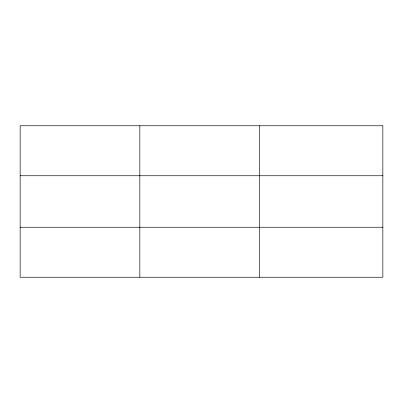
<?xml version="1.0" encoding="UTF-8"?>
<svg xmlns="http://www.w3.org/2000/svg" width="403" height="403" viewBox="0 0 403 403"><rect width="100%" height="100%" fill="white"/><g stroke="black" fill="none" stroke-linecap="round" stroke-linejoin="round"><path stroke-width="0.6" d="M139.841 125.761L139.841 277.239M259.532 125.761L259.532 277.239M20.15 175.748L382.85 175.748M20.15 227.252L382.85 227.252M382.85 125.761L382.85 277.239L20.15 277.239L20.15 125.761L382.85 125.761"/></g></svg>
